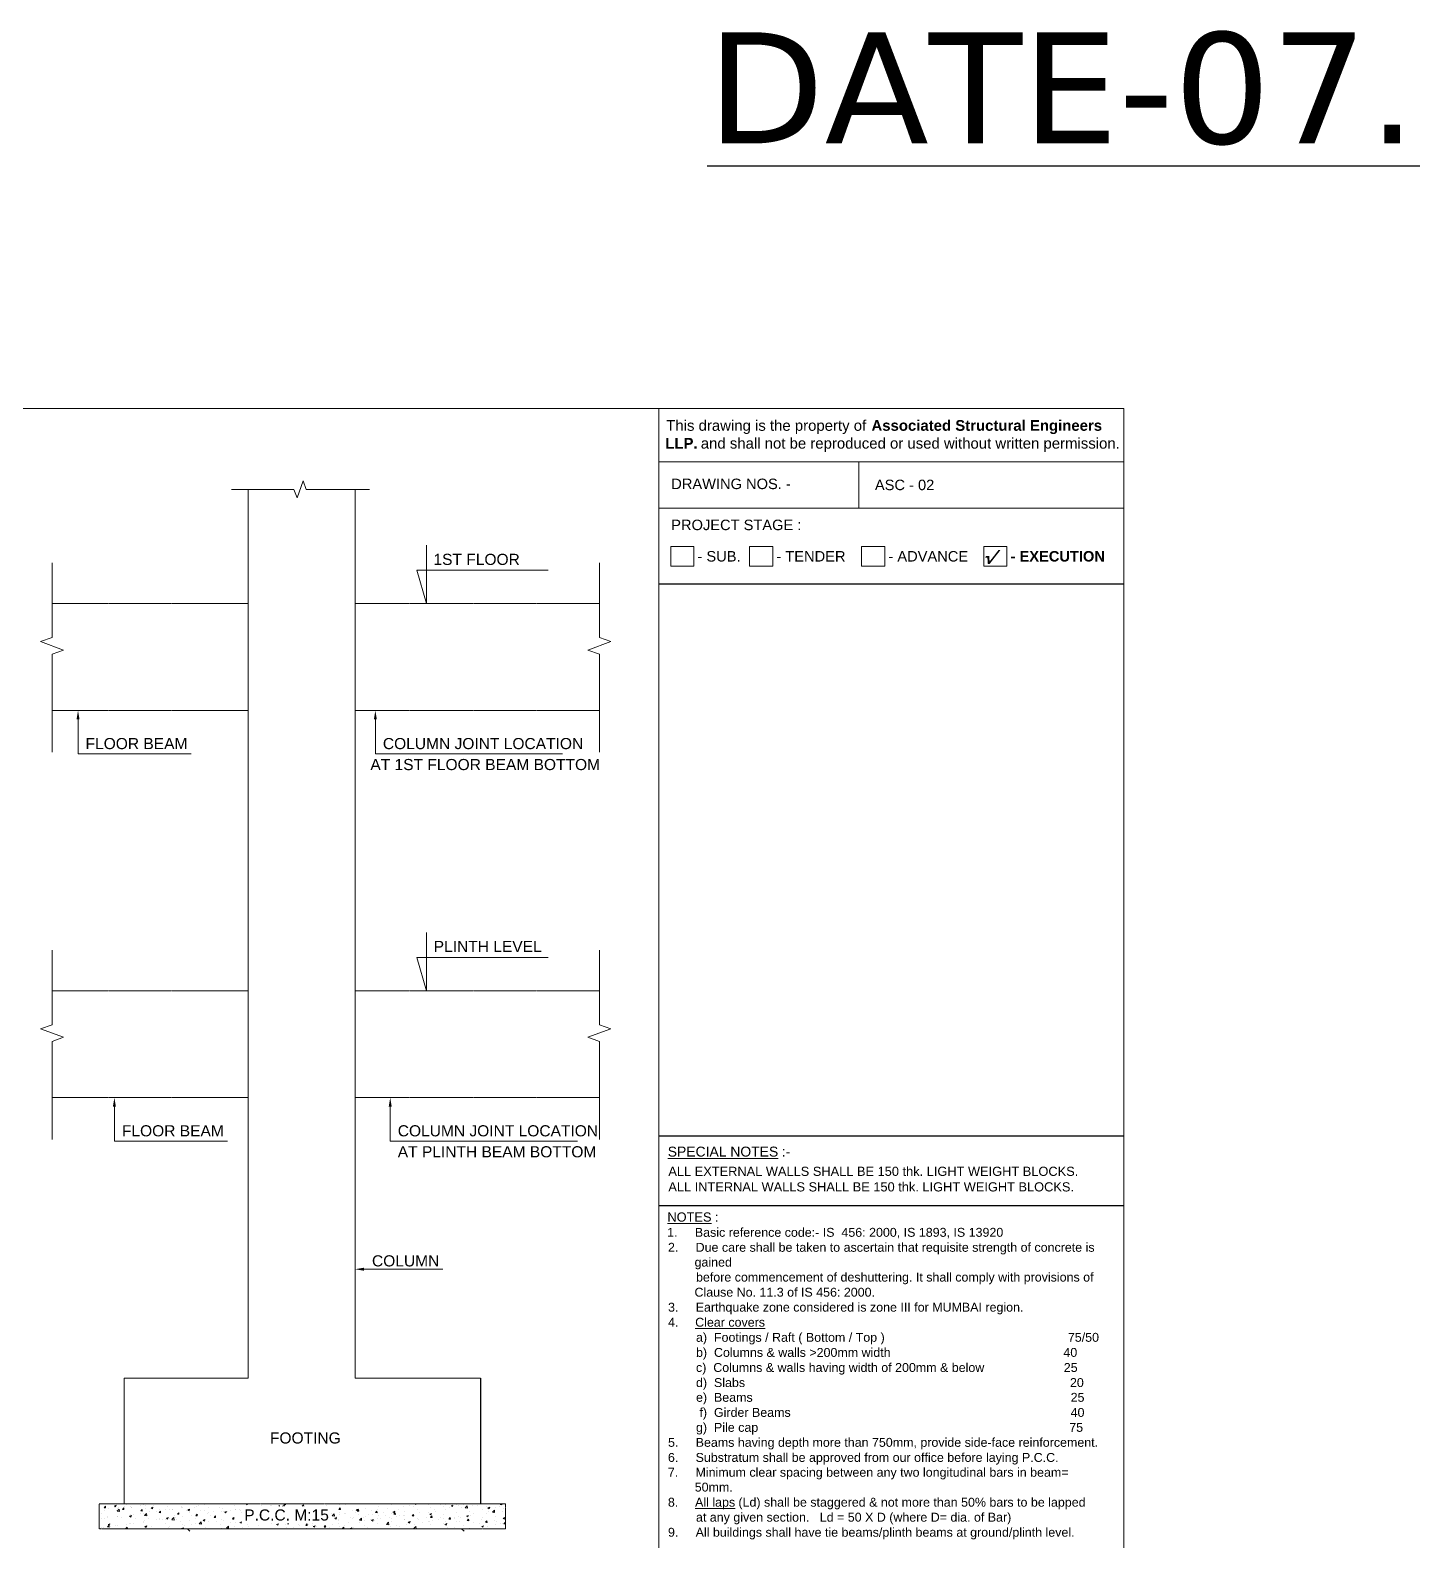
# Model space of a CAD drawing. Header units: metres. Extents: x 21100 to 202285, y -1545145 to -1477211.
# Drawn here: x 80625 to 111692, y -1511150 to -1477211 of the extents above; entities that cross this region are included whole.
import ezdxf

# ---------------------------------------------------------------- set-up
doc = ezdxf.new("R2010")
doc.units = ezdxf.units.M
doc.header["$LTSCALE"] = 15
doc.header["$MEASUREMENT"] = 0
doc.linetypes.add('HIDDEN', pattern=[0.375, 0.25, -0.125])
for name, color, linetype, lineweight in [('BEAM SECTION_ASC', 10, 'Continuous', 9), ('COLUMN SECTION_ASC', 132, 'Continuous', 9), ('FOOTING_ASC', 10, 'Continuous', 15), ('HATCH', 252, 'Continuous', 5), ('HATCH_ASC', 253, 'Continuous', 5), ('LEADER_ASC', 152, 'Continuous', 15), ('PCC_ASC', 252, 'HIDDEN', 0), ('TEXT NAMEPLATE_ASC', 7, 'Continuous', 20), ('TEXT_ASC', 7, 'Continuous', 25), ('VIEWPORT_ASC', 6, 'Continuous', 15)]:
    doc.layers.add(name, color=color, linetype=linetype, lineweight=lineweight)
doc.layers.add('BORDER_ASC', color=4, linetype='Continuous')
doc.styles.add('3 MM', font='verdana.ttf', dxfattribs={"height": 3})
doc.styles.add('BOLD ASC', font='swissb.ttf', dxfattribs={"height": 300})
doc.styles.add('MtXpl_Swis721_BT', font='swissb.ttf')
doc.styles.add('MtXpl_Symbol', font='')
doc.styles.add('STANDERD ASC', font='swiss.ttf', dxfattribs={"height": 250})
doc.styles.get('MtXpl_Symbol').set_extended_font_data('Symbol', bold=True)

msp = doc.modelspace()

# ---------------------------------------------------------------- linework, layer by layer
at = {"color": 1, "lineweight": -3}
msp.add_line((90740.8, -1507494.1, 0.2), (90740.8, -1510318, 0.3), dxfattribs=at)
at = {"layer": 'BEAM SECTION_ASC', "linetype": 'HIDDEN'}
for p, q in [((81116.9, -1490093.8, 0.2), (85524.5, -1490093.8, 0.2)), ((93415.5, -1490093.8, 0.2), (87924.5, -1490093.8, 0.2)), ((81116.9, -1492493.8, 0.2), (85524.5, -1492493.8, 0.2)), ((93415.5, -1492493.8, 0.2), (87924.5, -1492493.8, 0.2)), ((81116.9, -1498794, 0.2), (85524.5, -1498794, 0.2)), ((93415.5, -1498794, 0.2), (87924.5, -1498794, 0.2)), ((81116.9, -1501194, 0.2), (85524.5, -1501194, 0.2)), ((93415.5, -1501194, 0.2), (87924.5, -1501194, 0.2))]:
    msp.add_line(p, q, dxfattribs=at)
at = {"layer": 'BORDER_ASC', "color": 251, "lineweight": 5}
for p, q in [((105200.3, -1486909.4), (94751.6, -1486909.4)), ((99246, -1487948), (99246, -1486909.4)), ((105200.3, -1487948), (94751.6, -1487948)), ((95017.4, -1488812.5), (95535.3, -1488812.5)), ((95017.4, -1489251.8), (95017.4, -1488812.5)), ((95535.3, -1488812.5), (95535.3, -1489251.8)), ((96790.9, -1488812.5), (97308.8, -1488812.5)), ((96790.9, -1489251.8), (96790.9, -1488812.5)), ((97308.8, -1488812.5), (97308.8, -1489251.8)), ((99307.9, -1488812.5), (99825.8, -1488812.5)), ((99307.9, -1489251.8), (99307.9, -1488812.5)), ((99825.8, -1488812.5), (99825.8, -1489251.8)), ((102053.1, -1488812.5), (102571.1, -1488812.5)), ((102053.1, -1489251.8), (102053.1, -1488812.5)), ((102571.1, -1488812.5), (102571.1, -1489251.8)), ((95535.3, -1489251.8), (95017.4, -1489251.8)), ((97308.8, -1489251.8), (96790.9, -1489251.8)), ((99825.8, -1489251.8), (99307.9, -1489251.8)), ((102571.1, -1489251.8), (102053.1, -1489251.8))]:
    msp.add_line(p, q, dxfattribs=at)
at = {"layer": 'BORDER_ASC', "color": 4, "lineweight": -3}
for p, q in [((94751.6, -1489651.3), (105200.3, -1489651.3)), ((94751.6, -1502048.9), (105200.3, -1502048.9)), ((94751.6, -1503619.9), (105200.3, -1503619.9))]:
    msp.add_line(p, q, dxfattribs=at)
at = {"layer": 'COLUMN SECTION_ASC'}
for p, q in [((85524.5, -1487527.8, 0.2), (85524.5, -1507494.1, 0.2)), ((87924.5, -1487527.8, 0.2), (87924.5, -1507494.1, 0.2))]:
    msp.add_line(p, q, dxfattribs=at)
at = {"layer": 'FOOTING_ASC'}
for p, q in [((82738.7, -1510318, 0.2), (82738.7, -1507494.1, 0.2)), ((82738.7, -1507494.1, 0.2), (85524.5, -1507494.1, 0.2)), ((90740.8, -1507494.1, 0.2), (87924.5, -1507494.1, 0.2)), ((90740.8, -1510318, 0.2), (90740.8, -1507494.1, 0.2))]:
    msp.add_line(p, q, dxfattribs=at)
at = {"layer": 'HATCH', "linetype": 'Continuous', "ltscale": 750}
for p, q in [((89532.4, -1488779.8, 0.2), (89532.4, -1490093.8, 0.2)), ((89532.4, -1490093.8, 0.2), (89315.6, -1489343.8, 0.2)), ((89315.6, -1489343.8, 0.2), (92267.4, -1489343.8, 0.2)), ((89532.4, -1497480, 0.2), (89532.4, -1498794, 0.2)), ((89532.4, -1498794, 0.2), (89315.6, -1498044, 0.2)), ((89315.6, -1498044, 0.2), (92267.4, -1498044, 0.2))]:
    msp.add_line(p, q, dxfattribs=at)
at = {"layer": 'HATCH_ASC'}
for p, q in [((85145.3, -1487527.8, 0.2), (86552, -1487527.8, 0.2)), ((86552, -1487527.8, 0.2), (86620.7, -1487716.5, 0.2)), ((86620.7, -1487716.5, 0.2), (86758, -1487339.1, 0.2)), ((86758, -1487339.1, 0.2), (86826.7, -1487527.8, 0.2)), ((86826.7, -1487527.8, 0.2), (88249.4, -1487527.8, 0.2))]:
    msp.add_line(p, q, dxfattribs=at)
at = {"layer": 'HATCH_ASC', "lineweight": 0}
for p, q in [((84156.2, -1510879.3, 0.2), (84210, -1510933.1, 0.2)), ((90320.1, -1510879.3, 0.2), (90373.8, -1510933.1, 0.2))]:
    msp.add_line(p, q, dxfattribs=at)
at = {"layer": 'LEADER_ASC', "linetype": 'Continuous', "ltscale": 1000}
for p, q in [((81116.9, -1490855.2, 0.2), (81116.9, -1489181.2, 0.2)), ((93415.5, -1490855.2, 0.2), (93415.5, -1489181.2, 0.2)), ((80859.3, -1490949, 0.2), (81116.9, -1490855.2, 0.2)), ((93673.1, -1490949, 0.2), (93415.5, -1490855.2, 0.2)), ((81374.5, -1491136.5, 0.2), (80859.3, -1490949, 0.2)), ((81116.9, -1491230.2, 0.2), (81374.5, -1491136.5, 0.2)), ((81116.9, -1493430.5, 0.2), (81116.9, -1491230.2, 0.2)), ((93158, -1491136.5, 0.2), (93673.1, -1490949, 0.2)), ((93415.5, -1491230.2, 0.2), (93158, -1491136.5, 0.2)), ((93415.5, -1493430.5, 0.2), (93415.5, -1491230.2, 0.2)), ((81116.9, -1499555.4, 0.2), (81116.9, -1497881.4, 0.2)), ((93415.5, -1499555.4, 0.2), (93415.5, -1497881.4, 0.2)), ((80859.3, -1499649.1, 0.2), (81116.9, -1499555.4, 0.2)), ((81374.5, -1499836.6, 0.2), (80859.3, -1499649.1, 0.2)), ((93158, -1499836.6, 0.2), (93673.1, -1499649.1, 0.2)), ((93673.1, -1499649.1, 0.2), (93415.5, -1499555.4, 0.2)), ((81116.9, -1499930.4, 0.2), (81374.5, -1499836.6, 0.2)), ((81116.9, -1502130.7, 0.2), (81116.9, -1499930.4, 0.2)), ((93415.5, -1499930.4, 0.2), (93158, -1499836.6, 0.2)), ((93415.5, -1502130.7, 0.2), (93415.5, -1499930.4, 0.2))]:
    msp.add_line(p, q, dxfattribs=at)
at = {"layer": 'LEADER_ASC', "elevation": 0.2}
for points in [[(81699.9, -1492693.8), (81699.9, -1493468.8), (84240.9, -1493468.8)], [(88381.2, -1492693.8), (88381.2, -1493468.8), (92588.2, -1493468.8)], [(82516.9, -1501394), (82516.9, -1502169), (85057.9, -1502169)], [(88715.3, -1501394), (88715.3, -1502169), (92922.3, -1502169)], [(88124.5, -1505049.1), (89896.4, -1505049.1)]]:
    msp.add_lwpolyline(points, dxfattribs=at)
at = {"layer": 'LEADER_ASC'}
for points in [[(81666.6, -1492693.8, 0.2), (81699.9, -1492493.8, 0.2), (81733.2, -1492693.8, 0.2)], [(88347.9, -1492693.8, 0.2), (88381.2, -1492493.8, 0.2), (88414.5, -1492693.8, 0.2)], [(82483.5, -1501394, 0.2), (82516.9, -1501194, 0.2), (82550.2, -1501394, 0.2)], [(88682, -1501394, 0.2), (88715.3, -1501194, 0.2), (88748.6, -1501394, 0.2)], [(88124.5, -1505082.4, 0.2), (87924.5, -1505049.1, 0.2), (88124.5, -1505015.8, 0.2)]]:
    msp.add_solid(points, dxfattribs=at)
at = {"layer": 'PCC_ASC'}
for p, q in [((82177.4, -1510318, 0.2), (91302.1, -1510318, 0.2)), ((82177.4, -1510879.3, 0.2), (82177.4, -1510318, 0.2)), ((91302.1, -1510318, 0.2), (91302.1, -1510879.3, 0.2)), ((91302.1, -1510879.3, 0.2), (82177.4, -1510879.3, 0.2))]:
    msp.add_line(p, q, dxfattribs=at)
at = {"layer": 'PCC_ASC', "linetype": 'Continuous'}
for p, q in [((82221.4, -1510526.7, 0.3), (82221.4, -1510526.7, 0.3)), ((82285.7, -1510408.5, 0.3), (82313.4, -1510375.5, 0.3)), ((82285.7, -1510408.5, 0.3), (82320, -1510411.5, 0.3)), ((82295.1, -1510461.2, 0.3), (82295.1, -1510461.2, 0.3)), ((82297.9, -1510385.1, 0.3), (82297.9, -1510385.1, 0.3)), ((82320.4, -1510411.4, 0.3), (82313.7, -1510375.4, 0.3)), ((82369.1, -1510612.9, 0.3), (82369.1, -1510612.9, 0.3)), ((82369.7, -1510627.2, 0.3), (82369.7, -1510627.2, 0.3)), ((82377, -1510419.6, 0.3), (82377, -1510419.6, 0.3)), ((82483.4, -1510320.9, 0.3), (82483.4, -1510320.9, 0.3)), ((82516.7, -1510366.9, 0.3), (82556.9, -1510351.5, 0.3)), ((82516.7, -1510366.9, 0.3), (82545.3, -1510386.1, 0.3)), ((82520.8, -1510400.7, 0.3), (82520.8, -1510400.7, 0.3)), ((82545.3, -1510386.1, 0.3), (82557, -1510351.4, 0.3)), ((82556.3, -1510469.2, 0.3), (82556.3, -1510469.2, 0.3)), ((82581.2, -1510485.5, 0.3), (82626, -1510438.9, 0.3)), ((82581.3, -1510485.7, 0.3), (82632.4, -1510493.6, 0.3)), ((82586.4, -1510609.3, 0.3), (82586.4, -1510609.3, 0.3)), ((82587.2, -1510598.5, 0.3), (82587.2, -1510598.5, 0.3)), ((82593.4, -1510418.1, 0.3), (82593.4, -1510418.1, 0.3)), ((82604.5, -1510398.1, 0.3), (82604.5, -1510398.1, 0.3)), ((82632.4, -1510493.5, 0.3), (82626, -1510438.9, 0.3)), ((82675.7, -1510625.8, 0.3), (82675.7, -1510625.8, 0.3)), ((82697.6, -1510444.5, 0.3), (82725.3, -1510411.5, 0.3)), ((82697.6, -1510444.5, 0.3), (82731.9, -1510447.5, 0.3)), ((82732.3, -1510447.5, 0.3), (82725.7, -1510411.5, 0.3)), ((82738.3, -1510372, 0.3), (82738.3, -1510372, 0.3)), ((82789.9, -1510333.9, 0.3), (82789.9, -1510333.9, 0.3)), ((82859.5, -1510598.1, 0.3), (82899.8, -1510582.7, 0.3)), ((82859.6, -1510598.1, 0.3), (82888.1, -1510617.4, 0.3)), ((82881.3, -1510568.9, 0.3), (82881.3, -1510568.9, 0.3)), ((82888.1, -1510617.4, 0.3), (82899.8, -1510582.7, 0.3)), ((82888.3, -1510377.7, 0.3), (82888.3, -1510377.7, 0.3)), ((82891.3, -1510411.7, 0.3), (82891.3, -1510411.7, 0.3)), ((82911, -1510411, 0.3), (82911, -1510411, 0.3)), ((82949.9, -1510550.8, 0.3), (82949.9, -1510550.8, 0.3)), ((83093.7, -1510531.9, 0.3), (83093.7, -1510531.9, 0.3)), ((83096.5, -1510346.8, 0.3), (83096.5, -1510346.8, 0.3)), ((83101, -1510324.3, 0.3), (83101, -1510324.3, 0.3)), ((83109.5, -1510480.6, 0.3), (83137.2, -1510447.6, 0.3)), ((83109.5, -1510480.6, 0.3), (83143.9, -1510483.6, 0.3)), ((83144.2, -1510483.5, 0.3), (83137.6, -1510447.5, 0.3)), ((83171.4, -1510532.1, 0.3), (83171.4, -1510532.1, 0.3)), ((83178.4, -1510340.9, 0.3), (83178.4, -1510340.9, 0.3)), ((83194.2, -1510580.6, 0.3), (83238.9, -1510534, 0.3)), ((83194.2, -1510580.7, 0.3), (83245.3, -1510588.7, 0.3)), ((83217.6, -1510424, 0.3), (83217.6, -1510424, 0.3)), ((83226.2, -1510354.2, 0.3), (83226.2, -1510354.2, 0.3)), ((83245.3, -1510588.5, 0.3), (83239, -1510534, 0.3)), ((83311.2, -1510503.2, 0.3), (83311.2, -1510503.2, 0.3)), ((83342.1, -1510412.9, 0.3), (83382.3, -1510397.5, 0.3)), ((83342.1, -1510412.9, 0.3), (83370.7, -1510432.1, 0.3)), ((83370.7, -1510432.1, 0.3), (83382.3, -1510397.4, 0.3)), ((83403.1, -1510359.8, 0.3), (83403.1, -1510359.8, 0.3)), ((83469.7, -1510489.1, 0.3), (83469.7, -1510489.1, 0.3)), ((83521.5, -1510516.6, 0.3), (83549.2, -1510483.6, 0.3)), ((83521.5, -1510516.6, 0.3), (83555.8, -1510519.6, 0.3)), ((83524.2, -1510436.9, 0.3), (83524.2, -1510436.9, 0.3)), ((83556.2, -1510519.6, 0.3), (83549.5, -1510483.6, 0.3)), ((83673.9, -1510455.5, 0.3), (83673.9, -1510455.5, 0.3)), ((83684.9, -1510644.1, 0.3), (83725.1, -1510628.7, 0.3)), ((83709.7, -1510372.7, 0.3), (83709.7, -1510372.7, 0.3)), ((83713.5, -1510663.4, 0.3), (83725.2, -1510628.7, 0.3)), ((83764.6, -1510448.6, 0.3), (83764.6, -1510448.6, 0.3)), ((83807.1, -1510675.7, 0.3), (83851.8, -1510629, 0.3)), ((83817.7, -1510436.5, 0.3), (83817.7, -1510436.5, 0.3)), ((83830.8, -1510449.9, 0.3), (83830.8, -1510449.9, 0.3)), ((83858.3, -1510683.6, 0.3), (83851.9, -1510629, 0.3)), ((83872.4, -1510581.9, 0.3), (83872.4, -1510581.9, 0.3)), ((83933.4, -1510552.7, 0.3), (83961.1, -1510519.7, 0.3)), ((83933.4, -1510552.7, 0.3), (83967.8, -1510555.7, 0.3)), ((83968.1, -1510555.6, 0.3), (83961.5, -1510519.6, 0.3)), ((84016.3, -1510385.7, 0.3), (84016.3, -1510385.7, 0.3)), ((84035.2, -1510407.9, 0.3), (84035.2, -1510407.9, 0.3)), ((84047.7, -1510603, 0.3), (84047.7, -1510603, 0.3)), ((84054.7, -1510411.9, 0.3), (84054.7, -1510411.9, 0.3)), ((84137.4, -1510462.8, 0.3), (84137.4, -1510462.8, 0.3)), ((84167.5, -1510458.9, 0.3), (84207.7, -1510443.5, 0.3)), ((84167.5, -1510458.9, 0.3), (84196.1, -1510478.1, 0.3)), ((84196.1, -1510478.1, 0.3), (84207.7, -1510443.4, 0.3)), ((84207.3, -1510524.4, 0.3), (84207.3, -1510524.4, 0.3)), ((84246.8, -1510586.7, 0.3), (84246.8, -1510586.7, 0.3)), ((84322.9, -1510398.6, 0.3), (84322.9, -1510398.6, 0.3)), ((84345.4, -1510588.7, 0.3), (84373.1, -1510555.7, 0.3)), ((84345.4, -1510588.7, 0.3), (84379.7, -1510591.7, 0.3)), ((84346, -1510560, 0.3), (84346, -1510560, 0.3)), ((84353, -1510368.8, 0.3), (84353, -1510368.8, 0.3)), ((84380.1, -1510591.6, 0.3), (84373.4, -1510555.6, 0.3)), ((84390.6, -1510567.7, 0.3), (84390.6, -1510567.7, 0.3)), ((84397.9, -1510360.2, 0.3), (84397.9, -1510360.2, 0.3)), ((84444, -1510475.8, 0.3), (84444, -1510475.8, 0.3)), ((84541.7, -1510341.2, 0.3), (84541.7, -1510341.2, 0.3)), ((84542.2, -1510466.9, 0.3), (84542.2, -1510466.9, 0.3)), ((84608.1, -1510539.1, 0.3), (84608.1, -1510539.1, 0.3)), ((84629.5, -1510411.6, 0.3), (84629.5, -1510411.6, 0.3)), ((84640.9, -1510519.5, 0.3), (84640.9, -1510519.5, 0.3)), ((84647.9, -1510328.4, 0.3), (84647.9, -1510328.4, 0.3)), ((84679.9, -1510593, 0.3), (84679.9, -1510593, 0.3)), ((84750.6, -1510488.7, 0.3), (84750.6, -1510488.7, 0.3)), ((84757.3, -1510624.7, 0.3), (84785, -1510591.7, 0.3)), ((84757.3, -1510624.7, 0.3), (84791.6, -1510627.7, 0.3)), ((84792, -1510627.7, 0.3), (84785.4, -1510591.7, 0.3)), ((84877.2, -1510409.4, 0.3), (84877.2, -1510409.4, 0.3)), ((84931, -1510482.8, 0.3), (84931, -1510482.8, 0.3)), ((84936.1, -1510424.6, 0.3), (84936.1, -1510424.6, 0.3)), ((84970.9, -1510491.4, 0.3), (84970.9, -1510491.4, 0.3)), ((84992.9, -1510504.9, 0.3), (85033.1, -1510489.5, 0.3)), ((84992.9, -1510504.9, 0.3), (85021.5, -1510524.1, 0.3)), ((85014.8, -1510535.5, 0.3), (85014.8, -1510535.5, 0.3)), ((85021.5, -1510524.1, 0.3), (85033.1, -1510489.4, 0.3)), ((85057.2, -1510501.7, 0.3), (85057.2, -1510501.7, 0.3)), ((85114.6, -1510472.4, 0.3), (85114.6, -1510472.4, 0.3)), ((85169.3, -1510660.8, 0.3), (85196.9, -1510627.8, 0.3)), ((85203.9, -1510663.7, 0.3), (85197.3, -1510627.7, 0.3)), ((85212.1, -1510351.9, 0.3), (85212.1, -1510351.9, 0.3)), ((85229.3, -1510439.7, 0.3), (85229.3, -1510439.7, 0.3)), ((85242.6, -1510437.5, 0.3), (85242.6, -1510437.5, 0.3)), ((85332.1, -1510443.8, 0.3), (85332.1, -1510443.8, 0.3)), ((85349.7, -1510478.1, 0.3), (85349.7, -1510478.1, 0.3)), ((85363.7, -1510514.7, 0.3), (85363.7, -1510514.7, 0.3)), ((85475.4, -1510319.7, 0.3), (85479.7, -1510318, 0.3)), ((85475.5, -1510319.6, 0.3), (85504, -1510338.9, 0.3)), ((85504, -1510338.9, 0.3), (85511, -1510318, 0.3)), ((85814.3, -1510362.5, 0.3), (85814.3, -1510362.5, 0.3)), ((86019.6, -1510363.1, 0.3), (86019.6, -1510363.1, 0.3)), ((86056.2, -1510348.5, 0.3), (86056.2, -1510348.5, 0.3)), ((86112.6, -1510319.5, 0.3), (86112.6, -1510319.5, 0.3)), ((86209.9, -1510373, 0.3), (86227.5, -1510354.8, 0.3)), ((86229.7, -1510373, 0.3), (86227.6, -1510354.8, 0.3)), ((86300.8, -1510365.7, 0.3), (86341, -1510350.2, 0.3)), ((86300.8, -1510365.6, 0.3), (86311.8, -1510373, 0.3)), ((86325.4, -1510336.9, 0.3), (86341.3, -1510318, 0.3)), ((86325.4, -1510336.9, 0.3), (86359.7, -1510339.9, 0.3)), ((86333.4, -1510373, 0.3), (86341.1, -1510350.2, 0.3)), ((86360.1, -1510339.8, 0.3), (86356.1, -1510318, 0.3)), ((86737.3, -1510372.9, 0.3), (86765, -1510339.9, 0.3)), ((86737.3, -1510372.9, 0.3), (86738.6, -1510373, 0.3)), ((86771.5, -1510373, 0.3), (86765.4, -1510339.9, 0.3)), ((87283.7, -1510349.9, 0.3), (87283.7, -1510349.9, 0.3)), ((87388.8, -1510528.2, 0.3), (87388.8, -1510528.2, 0.3)), ((87408.6, -1510591.5, 0.3), (87453.4, -1510544.9, 0.3)), ((87408.7, -1510591.6, 0.3), (87459.8, -1510599.6, 0.3)), ((87459.8, -1510599.4, 0.3), (87453.4, -1510544.9, 0.3)), ((87469, -1510642.9, 0.3), (87509.2, -1510627.4, 0.3)), ((87497.6, -1510662.1, 0.3), (87509.3, -1510627.4, 0.3)), ((87509.9, -1510605.3, 0.3), (87509.9, -1510605.3, 0.3)), ((87561.2, -1510445, 0.3), (87588.9, -1510412, 0.3)), ((87561.2, -1510445, 0.3), (87595.6, -1510448, 0.3)), ((87564.7, -1510563.1, 0.3), (87564.7, -1510563.1, 0.3)), ((87566.8, -1510504.4, 0.3), (87566.8, -1510504.4, 0.3)), ((87578.7, -1510334.1, 0.3), (87578.7, -1510334.1, 0.3)), ((87595.9, -1510448, 0.3), (87589.3, -1510412, 0.3)), ((87695.3, -1510541.1, 0.3), (87695.3, -1510541.1, 0.3)), ((87708.5, -1510544.2, 0.3), (87708.5, -1510544.2, 0.3)), ((87715.8, -1510336.6, 0.3), (87715.8, -1510336.6, 0.3)), ((87816.4, -1510618.3, 0.3), (87816.4, -1510618.3, 0.3)), ((87865.1, -1510461.3, 0.3), (87865.1, -1510461.3, 0.3)), ((87889.9, -1510619.3, 0.3), (87889.9, -1510619.3, 0.3)), ((87926, -1510515.6, 0.3), (87926, -1510515.6, 0.3)), ((87951.6, -1510457.6, 0.3), (87991.8, -1510442.2, 0.3)), ((87951.6, -1510457.6, 0.3), (87980.2, -1510476.9, 0.3)), ((87973.2, -1510481.1, 0.3), (88000.9, -1510448.1, 0.3)), ((87973.2, -1510481.1, 0.3), (88007.5, -1510484.1, 0.3)), ((87980.2, -1510476.9, 0.3), (87991.8, -1510442.2, 0.3)), ((88007.8, -1510484, 0.3), (88001.2, -1510448, 0.3)), ((88001.9, -1510554.1, 0.3), (88001.9, -1510554.1, 0.3)), ((88153, -1510612, 0.3), (88153, -1510612, 0.3)), ((88160, -1510420.9, 0.3), (88160, -1510420.9, 0.3)), ((88224.9, -1510561.8, 0.3), (88224.9, -1510561.8, 0.3)), ((88288.7, -1510467.8, 0.3), (88288.7, -1510467.8, 0.3)), ((88308.5, -1510567, 0.3), (88308.5, -1510567, 0.3)), ((88385.1, -1510517.1, 0.3), (88412.8, -1510484.1, 0.3)), ((88385.1, -1510517.1, 0.3), (88419.4, -1510520.1, 0.3)), ((88419.8, -1510520, 0.3), (88413.1, -1510484, 0.3)), ((88432.5, -1510448.9, 0.3), (88432.5, -1510448.9, 0.3)), ((88443.1, -1510575.3, 0.3), (88443.1, -1510575.3, 0.3)), ((88450.1, -1510384.1, 0.3), (88450.1, -1510384.1, 0.3)), ((88559.8, -1510504.3, 0.3), (88559.8, -1510504.3, 0.3)), ((88615.1, -1510580, 0.3), (88615.1, -1510580, 0.3)), ((88650, -1510420.3, 0.3), (88650, -1510420.3, 0.3)), ((88697.4, -1510630.4, 0.3), (88697.4, -1510630.4, 0.3)), ((88741.4, -1510532.2, 0.3), (88741.4, -1510532.2, 0.3)), ((88748.4, -1510341, 0.3), (88748.4, -1510341, 0.3)), ((88777, -1510503.6, 0.3), (88817.2, -1510488.2, 0.3)), ((88777, -1510503.6, 0.3), (88805.5, -1510522.9, 0.3)), ((88797.1, -1510553.1, 0.3), (88824.7, -1510520.1, 0.3)), ((88797.1, -1510553.1, 0.3), (88831.4, -1510556.1, 0.3)), ((88805.5, -1510522.9, 0.3), (88817.2, -1510488.2, 0.3)), ((88831.7, -1510556.1, 0.3), (88825.1, -1510520.1, 0.3)), ((88861.6, -1510599, 0.3), (88861.6, -1510599, 0.3)), ((88894.7, -1510446.8, 0.3), (88894.7, -1510446.8, 0.3)), ((88921.7, -1510592.9, 0.3), (88921.7, -1510592.9, 0.3)), ((89005.4, -1510580.1, 0.3), (89005.4, -1510580.1, 0.3)), ((89012.7, -1510372.5, 0.3), (89012.7, -1510372.5, 0.3)), ((89032.4, -1510572.9, 0.3), (89032.4, -1510572.9, 0.3)), ((89036.3, -1510491.8, 0.3), (89036.3, -1510491.8, 0.3)), ((89156.5, -1510353.6, 0.3), (89156.5, -1510353.6, 0.3)), ((89209, -1510589.2, 0.3), (89236.7, -1510556.2, 0.3)), ((89209, -1510589.2, 0.3), (89243.3, -1510592.2, 0.3)), ((89222.9, -1510551.5, 0.3), (89222.9, -1510551.5, 0.3)), ((89228.3, -1510605.9, 0.3), (89228.3, -1510605.9, 0.3)), ((89229.7, -1510389.3, 0.3), (89229.7, -1510389.3, 0.3)), ((89243.7, -1510592.1, 0.3), (89237, -1510556.1, 0.3)), ((89259.5, -1510318.4, 0.3), (89260.6, -1510318, 0.3)), ((89259.5, -1510318.4, 0.3), (89288.1, -1510337.6, 0.3)), ((89288.1, -1510337.6, 0.3), (89294.7, -1510318, 0.3)), ((89326.4, -1510455, 0.3), (89326.4, -1510455, 0.3)), ((89367.3, -1510515.4, 0.3), (89367.3, -1510515.4, 0.3)), ((89374, -1510324.9, 0.3), (89374, -1510324.9, 0.3)), ((89534.9, -1510618.9, 0.3), (89534.9, -1510618.9, 0.3)), ((89564.6, -1510331.8, 0.3), (89564.6, -1510331.8, 0.3)), ((89585.6, -1510503.7, 0.3), (89585.6, -1510503.7, 0.3)), ((89602.3, -1510549.6, 0.3), (89642.6, -1510534.2, 0.3)), ((89602.4, -1510549.6, 0.3), (89630.9, -1510568.9, 0.3)), ((89617.7, -1510603.1, 0.3), (89617.7, -1510603.1, 0.3)), ((89620.9, -1510625.2, 0.3), (89648.6, -1510592.2, 0.3)), ((89620.9, -1510625.2, 0.3), (89655.3, -1510628.2, 0.3)), ((89624.7, -1510412, 0.3), (89624.7, -1510412, 0.3)), ((89630.9, -1510568.9, 0.3), (89642.6, -1510534.2, 0.3)), ((89646.7, -1510325.4, 0.3), (89646.7, -1510325.4, 0.3)), ((89655.6, -1510628.2, 0.3), (89649, -1510592.2, 0.3)), ((89702.2, -1510457.9, 0.3), (89702.2, -1510457.9, 0.3)), ((89729.4, -1510484.8, 0.3), (89729.4, -1510484.8, 0.3)), ((89788.4, -1510318, 0.3), (89835.4, -1510325.3, 0.3)), ((89835.4, -1510325.2, 0.3), (89834.6, -1510318, 0.3)), ((89912.6, -1510562.7, 0.3), (89912.6, -1510562.7, 0.3)), ((89919.6, -1510371.5, 0.3), (89919.6, -1510371.5, 0.3)), ((89946.9, -1510456.1, 0.3), (89946.9, -1510456.1, 0.3)), ((89953.3, -1510338.3, 0.3), (89953.3, -1510338.3, 0.3)), ((90032.9, -1510661.3, 0.3), (90060.6, -1510628.3, 0.3)), ((90037.2, -1510400.4, 0.3), (90037.2, -1510400.4, 0.3)), ((90067.6, -1510664.2, 0.3), (90060.9, -1510628.2, 0.3)), ((90084.9, -1510364.4, 0.3), (90125.1, -1510349, 0.3)), ((90084.9, -1510364.4, 0.3), (90113.5, -1510383.6, 0.3)), ((90113.5, -1510383.6, 0.3), (90125.1, -1510348.9, 0.3)), ((90202.7, -1510525.9, 0.3), (90202.7, -1510525.9, 0.3)), ((90209.7, -1510334.7, 0.3), (90209.7, -1510334.7, 0.3)), ((90256.5, -1510601.4, 0.3), (90256.5, -1510601.4, 0.3)), ((90259.9, -1510351.3, 0.3), (90259.9, -1510351.3, 0.3)), ((90302.3, -1510616, 0.3), (90302.3, -1510616, 0.3)), ((90309.7, -1510408.4, 0.3), (90309.7, -1510408.4, 0.3)), ((90372.1, -1510342.9, 0.3), (90372.1, -1510342.9, 0.3)), ((90397.2, -1510412.3, 0.3), (90441.9, -1510365.7, 0.3)), ((90397.3, -1510412.4, 0.3), (90448.3, -1510420.4, 0.3)), ((90427.7, -1510595.6, 0.3), (90467.9, -1510580.2, 0.3)), ((90427.7, -1510595.6, 0.3), (90456.3, -1510614.9, 0.3)), ((90448.4, -1510420.2, 0.3), (90442, -1510365.7, 0.3)), ((90453.4, -1510389.5, 0.3), (90453.4, -1510389.5, 0.3)), ((90456.3, -1510614.9, 0.3), (90468, -1510580.2, 0.3)), ((90501, -1510482.9, 0.3), (90501, -1510482.9, 0.3)), ((90519.9, -1510587.3, 0.3), (90519.9, -1510587.3, 0.3)), ((90566.5, -1510364.2, 0.3), (90566.5, -1510364.2, 0.3)), ((90591.5, -1510543.9, 0.3), (90591.5, -1510543.9, 0.3)), ((90670.9, -1510360.8, 0.3), (90670.9, -1510360.8, 0.3)), ((90795.9, -1510442.4, 0.3), (90795.9, -1510442.4, 0.3)), ((90873.1, -1510377.2, 0.3), (90873.1, -1510377.2, 0.3)), ((90882.6, -1510539.6, 0.3), (90882.6, -1510539.6, 0.3)), ((90910.3, -1510410.4, 0.3), (90950.5, -1510395, 0.3)), ((90910.3, -1510410.4, 0.3), (90938.9, -1510429.6, 0.3)), ((90926.4, -1510486.4, 0.3), (90926.4, -1510486.4, 0.3)), ((90938.9, -1510429.6, 0.3), (90950.5, -1510394.9, 0.3)), ((91010.1, -1510507.4, 0.3), (91054.9, -1510460.8, 0.3)), ((91010.2, -1510507.5, 0.3), (91061.3, -1510515.4, 0.3)), ((91026.4, -1510520.7, 0.3), (91026.4, -1510520.7, 0.3)), ((91061.3, -1510515.3, 0.3), (91055, -1510460.7, 0.3)), ((91079, -1510596.9, 0.3), (91079, -1510596.9, 0.3)), ((91086, -1510405.7, 0.3), (91086, -1510405.7, 0.3)), ((91179.6, -1510390.1, 0.3), (91179.6, -1510390.1, 0.3)), ((91189, -1510337.4, 0.3), (91205.3, -1510318, 0.3)), ((91189, -1510337.4, 0.3), (91223.3, -1510340.4, 0.3)), ((91223.7, -1510340.3, 0.3), (91219.6, -1510318, 0.3)), ((91243.9, -1510492, 0.3), (91243.9, -1510492, 0.3)), ((91253.1, -1510641.6, 0.3), (91293.3, -1510626.2, 0.3)), ((91261.3, -1510428.9, 0.3), (91261.3, -1510428.9, 0.3)), ((91281.7, -1510660.9, 0.3), (91293.3, -1510626.2, 0.3)), ((82197.7, -1510869.4, 0.3), (82197.7, -1510869.4, 0.3)), ((82218.6, -1510853.7, 0.3), (82218.6, -1510853.7, 0.3)), ((82225.9, -1510646.1, 0.3), (82225.9, -1510646.1, 0.3)), ((82281.2, -1510843.6, 0.3), (82281.2, -1510843.6, 0.3)), ((82288.1, -1510652.4, 0.3), (82288.1, -1510652.4, 0.3)), ((82365.4, -1510840.5, 0.3), (82393, -1510807.5, 0.3)), ((82365.4, -1510840.5, 0.3), (82399.7, -1510843.5, 0.3)), ((82377, -1510783.4, 0.3), (82417.2, -1510767.9, 0.3)), ((82377, -1510783.3, 0.3), (82405.6, -1510802.6, 0.3)), ((82400, -1510843.4, 0.3), (82393.4, -1510807.4, 0.3)), ((82405.6, -1510802.6, 0.3), (82417.2, -1510767.9, 0.3)), ((82436.1, -1510825.1, 0.3), (82436.1, -1510825.1, 0.3)), ((82532.6, -1510811.9, 0.3), (82532.6, -1510811.9, 0.3)), ((82579.5, -1510800.5, 0.3), (82579.5, -1510800.5, 0.3)), ((82777.3, -1510876.5, 0.3), (82805, -1510843.6, 0.3)), ((82777.3, -1510876.5, 0.3), (82808.9, -1510879.3, 0.3)), ((82798.8, -1510777.3, 0.3), (82798.8, -1510777.3, 0.3)), ((82812, -1510879.3, 0.3), (82805.3, -1510843.5, 0.3)), ((82867.5, -1510754.4, 0.3), (82867.5, -1510754.4, 0.3)), ((82874.3, -1510760.1, 0.3), (82874.3, -1510760.1, 0.3)), ((82942.6, -1510758.4, 0.3), (82942.6, -1510758.4, 0.3)), ((82982.3, -1510638.8, 0.3), (82982.3, -1510638.8, 0.3)), ((83160.1, -1510729.7, 0.3), (83160.1, -1510729.7, 0.3)), ((83164.4, -1510723.3, 0.3), (83164.4, -1510723.3, 0.3)), ((83202.4, -1510829.4, 0.3), (83242.6, -1510813.9, 0.3)), ((83202.4, -1510829.3, 0.3), (83231, -1510848.6, 0.3)), ((83202.5, -1510696.9, 0.3), (83202.5, -1510696.9, 0.3)), ((83231, -1510848.6, 0.3), (83242.6, -1510813.9, 0.3)), ((83288.9, -1510651.7, 0.3), (83288.9, -1510651.7, 0.3)), ((83340.1, -1510823, 0.3), (83340.1, -1510823, 0.3)), ((83455.8, -1510871.4, 0.3), (83455.8, -1510871.4, 0.3)), ((83462.7, -1510680.3, 0.3), (83462.7, -1510680.3, 0.3)), ((83522.8, -1510682, 0.3), (83522.8, -1510682, 0.3)), ((83537.4, -1510639.4, 0.3), (83537.4, -1510639.4, 0.3)), ((83595.4, -1510664.7, 0.3), (83595.4, -1510664.7, 0.3)), ((83666.6, -1510663.1, 0.3), (83666.6, -1510663.1, 0.3)), ((83675, -1510765.5, 0.3), (83675, -1510765.5, 0.3)), ((83684.9, -1510644.1, 0.3), (83713.5, -1510663.4, 0.3)), ((83733, -1510861, 0.3), (83733, -1510861, 0.3)), ((83750.6, -1510831, 0.3), (83750.6, -1510831, 0.3)), ((83757.6, -1510639.8, 0.3), (83757.6, -1510639.8, 0.3)), ((83807.2, -1510675.8, 0.3), (83858.2, -1510683.7, 0.3)), ((83884.1, -1510634.4, 0.3), (83884.1, -1510634.4, 0.3)), ((83902, -1510677.6, 0.3), (83902, -1510677.6, 0.3)), ((84010, -1510708, 0.3), (84010, -1510708, 0.3)), ((84027.7, -1510875.4, 0.3), (84068, -1510859.9, 0.3)), ((84027.8, -1510875.3, 0.3), (84033.7, -1510879.3, 0.3)), ((84040.7, -1510794.2, 0.3), (84040.7, -1510794.2, 0.3)), ((84061.5, -1510879.3, 0.3), (84068, -1510859.9, 0.3)), ((84095.8, -1510813.2, 0.3), (84095.8, -1510813.2, 0.3)), ((84208.6, -1510690.6, 0.3), (84208.6, -1510690.6, 0.3)), ((84239.5, -1510794.3, 0.3), (84239.5, -1510794.3, 0.3)), ((84339, -1510751.2, 0.3), (84339, -1510751.2, 0.3)), ((84344.9, -1510650.5, 0.3), (84344.9, -1510650.5, 0.3)), ((84420, -1510770.7, 0.3), (84464.8, -1510724.1, 0.3)), ((84420.1, -1510770.9, 0.3), (84471.2, -1510778.8, 0.3)), ((84457.1, -1510765.6, 0.3), (84457.1, -1510765.6, 0.3)), ((84471.2, -1510778.6, 0.3), (84464.9, -1510724.1, 0.3)), ((84510.3, -1510690.1, 0.3), (84550.5, -1510674.7, 0.3)), ((84510.3, -1510690.1, 0.3), (84538.9, -1510709.4, 0.3)), ((84515.2, -1510703.5, 0.3), (84515.2, -1510703.5, 0.3)), ((84538.9, -1510709.4, 0.3), (84550.5, -1510674.7, 0.3)), ((84564.3, -1510851.5, 0.3), (84564.3, -1510851.5, 0.3)), ((84633.9, -1510710.7, 0.3), (84633.9, -1510710.7, 0.3)), ((84819.8, -1510717.9, 0.3), (84819.8, -1510717.9, 0.3)), ((84821.8, -1510716.5, 0.3), (84821.8, -1510716.5, 0.3)), ((84899.2, -1510794, 0.3), (84899.2, -1510794, 0.3)), ((84917, -1510865.2, 0.3), (84917, -1510865.2, 0.3)), ((84924, -1510674, 0.3), (84924, -1510674, 0.3)), ((84963.5, -1510699, 0.3), (84963.5, -1510699, 0.3)), ((85033, -1510865.8, 0.3), (85077.7, -1510819.2, 0.3)), ((85033.1, -1510865.9, 0.3), (85084.1, -1510873.8, 0.3)), ((85084.2, -1510873.7, 0.3), (85077.8, -1510819.2, 0.3)), ((85128.4, -1510729.4, 0.3), (85128.4, -1510729.4, 0.3)), ((85169.3, -1510660.8, 0.3), (85203.6, -1510663.8, 0.3)), ((85181.1, -1510670.3, 0.3), (85181.1, -1510670.3, 0.3)), ((85215.3, -1510822.1, 0.3), (85215.3, -1510822.1, 0.3)), ((85222.3, -1510630.9, 0.3), (85222.3, -1510630.9, 0.3)), ((85234.1, -1510736.5, 0.3), (85234.1, -1510736.5, 0.3)), ((85335.7, -1510736.1, 0.3), (85375.9, -1510720.7, 0.3)), ((85335.7, -1510736.1, 0.3), (85364.3, -1510755.4, 0.3)), ((85364.3, -1510755.4, 0.3), (85375.9, -1510720.7, 0.3)), ((85392.7, -1510849.1, 0.3), (85392.7, -1510849.1, 0.3)), ((85510.2, -1510781.7, 0.3), (85510.2, -1510781.7, 0.3)), ((85536.5, -1510830.2, 0.3), (85536.5, -1510830.2, 0.3)), ((85754, -1510801.5, 0.3), (85754, -1510801.5, 0.3)), ((86048.1, -1510768.3, 0.3), (86048.1, -1510768.3, 0.3)), ((86161.1, -1510782.1, 0.3), (86197.5, -1510768.2, 0.3)), ((86161.1, -1510782.1, 0.3), (86189.7, -1510801.4, 0.3)), ((86189.7, -1510801.4, 0.3), (86200.8, -1510768.2, 0.3)), ((86354.7, -1510781.3, 0.3), (86354.7, -1510781.3, 0.3)), ((86386.5, -1510852.6, 0.3), (86386.5, -1510852.6, 0.3)), ((86405.1, -1510768.9, 0.3), (86405.7, -1510768.2, 0.3)), ((86405.1, -1510768.9, 0.3), (86439.4, -1510771.9, 0.3)), ((86439.8, -1510771.8, 0.3), (86439.1, -1510768.2, 0.3)), ((86550.2, -1510849.2, 0.3), (86550.2, -1510849.2, 0.3)), ((86661.3, -1510794.2, 0.3), (86661.3, -1510794.2, 0.3)), ((86676.6, -1510815.8, 0.3), (86676.6, -1510815.8, 0.3)), ((86817, -1510804.9, 0.3), (86844.7, -1510771.9, 0.3)), ((86817, -1510804.9, 0.3), (86851.4, -1510807.9, 0.3)), ((86833.4, -1510866, 0.3), (86833.4, -1510866, 0.3)), ((86851.7, -1510807.9, 0.3), (86845.1, -1510771.9, 0.3)), ((86885.1, -1510791.8, 0.3), (86885.1, -1510791.8, 0.3)), ((86967.9, -1510807.2, 0.3), (86967.9, -1510807.2, 0.3)), ((86974.9, -1510772.8, 0.3), (86974.9, -1510772.8, 0.3)), ((86986.5, -1510828.1, 0.3), (87026.7, -1510812.7, 0.3)), ((86986.5, -1510828.1, 0.3), (87015, -1510847.4, 0.3)), ((87015, -1510847.4, 0.3), (87026.7, -1510812.7, 0.3)), ((87050.9, -1510837.4, 0.3), (87050.9, -1510837.4, 0.3)), ((87229, -1510841, 0.3), (87256.7, -1510808, 0.3)), ((87229, -1510841, 0.3), (87263.3, -1510844, 0.3)), ((87263.7, -1510843.9, 0.3), (87257, -1510807.9, 0.3)), ((87274.5, -1510820.1, 0.3), (87274.5, -1510820.1, 0.3)), ((87357.7, -1510860.4, 0.3), (87357.7, -1510860.4, 0.3)), ((87413.6, -1510789.7, 0.3), (87413.6, -1510789.7, 0.3)), ((87469, -1510642.8, 0.3), (87497.6, -1510662.1, 0.3)), ((87555, -1510676.8, 0.3), (87555, -1510676.8, 0.3)), ((87557.4, -1510770.7, 0.3), (87557.4, -1510770.7, 0.3)), ((87559.9, -1510695.5, 0.3), (87559.9, -1510695.5, 0.3)), ((87581.1, -1510833.1, 0.3), (87581.1, -1510833.1, 0.3)), ((87640.9, -1510877, 0.3), (87668.6, -1510844, 0.3)), ((87640.9, -1510877, 0.3), (87667, -1510879.3, 0.3)), ((87675.5, -1510879.3, 0.3), (87669, -1510844, 0.3)), ((87692.6, -1510802.9, 0.3), (87692.6, -1510802.9, 0.3)), ((87774.9, -1510742.1, 0.3), (87774.9, -1510742.1, 0.3)), ((87811.8, -1510874.1, 0.3), (87852, -1510858.7, 0.3)), ((87811.9, -1510874.1, 0.3), (87819.6, -1510879.3, 0.3)), ((87845.1, -1510879.3, 0.3), (87852.1, -1510858.6, 0.3)), ((87851.2, -1510843.7, 0.3), (87851.2, -1510843.7, 0.3)), ((87858.1, -1510652.5, 0.3), (87858.1, -1510652.5, 0.3)), ((87887.7, -1510846, 0.3), (87887.7, -1510846, 0.3)), ((88021.6, -1510686.6, 0.3), (88066.3, -1510640, 0.3)), ((88021.6, -1510686.7, 0.3), (88072.7, -1510694.6, 0.3)), ((88027.5, -1510745.4, 0.3), (88027.5, -1510745.4, 0.3)), ((88072.7, -1510694.5, 0.3), (88066.4, -1510640, 0.3)), ((88123, -1510631.2, 0.3), (88123, -1510631.2, 0.3)), ((88137.6, -1510694.3, 0.3), (88137.6, -1510694.3, 0.3)), ((88146, -1510803.2, 0.3), (88146, -1510803.2, 0.3)), ((88194.3, -1510859, 0.3), (88194.3, -1510859, 0.3)), ((88281.4, -1510675.4, 0.3), (88281.4, -1510675.4, 0.3)), ((88294.4, -1510688.9, 0.3), (88334.6, -1510673.4, 0.3)), ((88294.4, -1510688.8, 0.3), (88323, -1510708.1, 0.3)), ((88323, -1510708.1, 0.3), (88334.6, -1510673.4, 0.3)), ((88347.8, -1510873.3, 0.3), (88347.8, -1510873.3, 0.3)), ((88362.5, -1510687.9, 0.3), (88362.5, -1510687.9, 0.3)), ((88429.6, -1510644.2, 0.3), (88429.6, -1510644.2, 0.3)), ((88436.1, -1510766.5, 0.3), (88436.1, -1510766.5, 0.3)), ((88498.9, -1510646.8, 0.3), (88498.9, -1510646.8, 0.3)), ((88500.8, -1510871.9, 0.3), (88500.8, -1510871.9, 0.3)), ((88634.5, -1510781.6, 0.3), (88679.2, -1510735, 0.3)), ((88634.6, -1510781.8, 0.3), (88685.6, -1510789.7, 0.3)), ((88685.7, -1510789.6, 0.3), (88679.3, -1510735, 0.3)), ((88710.6, -1510825.5, 0.3), (88710.6, -1510825.5, 0.3)), ((88734.4, -1510723.4, 0.3), (88734.4, -1510723.4, 0.3)), ((88736.2, -1510657.1, 0.3), (88736.2, -1510657.1, 0.3)), ((88854.3, -1510806.6, 0.3), (88854.3, -1510806.6, 0.3)), ((88916.8, -1510831.4, 0.3), (88916.8, -1510831.4, 0.3)), ((89022.3, -1510874.2, 0.3), (89022.3, -1510874.2, 0.3)), ((89029.3, -1510683, 0.3), (89029.3, -1510683, 0.3)), ((89042.8, -1510670.1, 0.3), (89042.8, -1510670.1, 0.3)), ((89071.8, -1510778, 0.3), (89071.8, -1510778, 0.3)), ((89119.8, -1510734.9, 0.3), (89160, -1510719.4, 0.3)), ((89119.8, -1510734.8, 0.3), (89148.4, -1510754.1, 0.3)), ((89148.4, -1510754.1, 0.3), (89160, -1510719.4, 0.3)), ((89247.5, -1510876.7, 0.3), (89292.2, -1510830.1, 0.3)), ((89247.5, -1510876.8, 0.3), (89263.4, -1510879.3, 0.3)), ((89251.7, -1510773.9, 0.3), (89251.7, -1510773.9, 0.3)), ((89298, -1510879.3, 0.3), (89292.3, -1510830.1, 0.3)), ((89312.4, -1510837.4, 0.3), (89312.4, -1510837.4, 0.3)), ((89319.4, -1510646.2, 0.3), (89319.4, -1510646.2, 0.3)), ((89349.4, -1510683, 0.3), (89349.4, -1510683, 0.3)), ((89434.6, -1510730.2, 0.3), (89434.6, -1510730.2, 0.3)), ((89578.3, -1510711.3, 0.3), (89578.3, -1510711.3, 0.3)), ((89586.6, -1510716.4, 0.3), (89586.6, -1510716.4, 0.3)), ((89610.7, -1510794.3, 0.3), (89610.7, -1510794.3, 0.3)), ((89656, -1510696, 0.3), (89656, -1510696, 0.3)), ((89795.9, -1510682.7, 0.3), (89795.9, -1510682.7, 0.3)), ((89841.5, -1510631.8, 0.3), (89841.5, -1510631.8, 0.3)), ((89905.6, -1510753.9, 0.3), (89905.6, -1510753.9, 0.3)), ((89921.6, -1510658.9, 0.3), (89921.6, -1510658.9, 0.3)), ((89945.2, -1510780.9, 0.3), (89985.4, -1510765.4, 0.3)), ((89945.2, -1510780.8, 0.3), (89973.7, -1510800.1, 0.3)), ((89962.6, -1510709, 0.3), (89962.6, -1510709, 0.3)), ((89973.7, -1510800.1, 0.3), (89985.4, -1510765.4, 0.3)), ((90007.5, -1510861.4, 0.3), (90007.5, -1510861.4, 0.3)), ((90032.9, -1510661.3, 0.3), (90067.2, -1510664.3, 0.3)), ((90148, -1510644.8, 0.3), (90148, -1510644.8, 0.3)), ((90151.3, -1510842.5, 0.3), (90151.3, -1510842.5, 0.3)), ((90158.6, -1510634.9, 0.3), (90158.6, -1510634.9, 0.3)), ((90195.7, -1510717.1, 0.3), (90195.7, -1510717.1, 0.3)), ((90269.1, -1510721.9, 0.3), (90269.1, -1510721.9, 0.3)), ((90368.8, -1510813.9, 0.3), (90368.8, -1510813.9, 0.3)), ((90444.8, -1510697.3, 0.3), (90472.5, -1510664.3, 0.3)), ((90444.8, -1510697.3, 0.3), (90479.2, -1510700.3, 0.3)), ((90454.6, -1510657.7, 0.3), (90454.6, -1510657.7, 0.3)), ((90479.5, -1510700.2, 0.3), (90472.9, -1510664.2, 0.3)), ((90487, -1510865.3, 0.3), (90487, -1510865.3, 0.3)), ((90494, -1510674.1, 0.3), (90494, -1510674.1, 0.3)), ((90575.7, -1510734.9, 0.3), (90575.7, -1510734.9, 0.3)), ((90731.5, -1510766.1, 0.3), (90731.5, -1510766.1, 0.3)), ((90761.2, -1510670.7, 0.3), (90761.2, -1510670.7, 0.3)), ((90770.5, -1510826.9, 0.3), (90810.8, -1510811.4, 0.3)), ((90770.6, -1510826.8, 0.3), (90799.1, -1510846.1, 0.3)), ((90781.9, -1510824.8, 0.3), (90781.9, -1510824.8, 0.3)), ((90788.9, -1510633.6, 0.3), (90788.9, -1510633.6, 0.3)), ((90799.1, -1510846.1, 0.3), (90810.8, -1510811.4, 0.3)), ((90856.8, -1510733.3, 0.3), (90884.5, -1510700.3, 0.3)), ((90856.8, -1510733.3, 0.3), (90891.1, -1510736.3, 0.3)), ((90875.3, -1510747.2, 0.3), (90875.3, -1510747.2, 0.3)), ((90882.3, -1510747.8, 0.3), (90882.3, -1510747.8, 0.3)), ((90891.4, -1510736.3, 0.3), (90884.8, -1510700.3, 0.3)), ((90902.7, -1510829.1, 0.3), (90902.7, -1510829.1, 0.3)), ((91067.8, -1510683.6, 0.3), (91067.8, -1510683.6, 0.3)), ((91072, -1510788, 0.3), (91072, -1510788, 0.3)), ((91092.8, -1510718.5, 0.3), (91092.8, -1510718.5, 0.3)), ((91188.9, -1510760.8, 0.3), (91188.9, -1510760.8, 0.3)), ((91237.6, -1510771.6, 0.3), (91237.6, -1510771.6, 0.3)), ((91253.1, -1510641.6, 0.3), (91281.7, -1510660.9, 0.3)), ((91268.7, -1510769.4, 0.3), (91296.4, -1510736.4, 0.3)), ((91268.7, -1510769.4, 0.3), (91302.1, -1510772.3, 0.3)), ((91302.1, -1510765.2, 0.3), (91296.7, -1510736.3, 0.3))]:
    msp.add_line(p, q, dxfattribs=at)
at = {"layer": 'VIEWPORT_ASC'}
for p, q in [((105200.3, -1485708.3), (21100.3, -1485708.3)), ((94751.6, -1485708.3), (105200.3, -1485708.3)), ((94751.6, -1545108.3), (94751.6, -1485708.3)), ((105200.3, -1485708.3), (105200.3, -1545108.3)), ((105200.3, -1545108.3), (105200.3, -1485708.3))]:
    msp.add_line(p, q, dxfattribs=at)

# ---------------------------------------------------------------- texts
at = {"color": 4, "style": '3 MM'}
msp.add_text('%%UDATE-07.03.2024', height=2500, dxfattribs=at).set_placement((95833.4, -1479756.4))
at = {"layer": 'TEXT NAMEPLATE_ASC'}
for s, height, style, p in [('This drawing is the property of ', 240.129, 'STANDERD ASC', (94917.1, -1486211.4)), ('Associated Structural Engineers', 240.129, 'MtXpl_Swis721_BT', (99528.7, -1486211.4)), ('LLP.', 240.13, 'MtXpl_Swis721_BT', (94895.2, -1486611.6)), (' and shall not be reproduced or used without written permission.', 240.129, 'STANDERD ASC', (95600.1, -1486611.6)), ('DRAWING NOS. -', 235.421, 'STANDERD ASC', (95029.8, -1487521.6)), ('ASC - 02', 235.42, 'STANDERD ASC', (99605.8, -1487545.1)), ('PROJECT STAGE :', 235.421, 'STANDERD ASC', (95029.8, -1488443.4)), ('- SUB.', 235.42, 'STANDERD ASC', (95619.1, -1489148.7)), ('- TENDER', 235.42, 'STANDERD ASC', (97392.6, -1489148.7)), ('- ADVANCE', 235.42, 'STANDERD ASC', (99909.6, -1489148.7)), ('%%USPECIAL NOTES', 223.659, 'STANDERD ASC', (94950.9, -1502518.1)), ('  :-', 223.66, 'STANDERD ASC', (97339.5, -1502518.1)), ('ALL EXTERNAL WALLS SHALL BE 150 thk. LIGHT WEIGHT BLOCKS.', 206.002, 'STANDERD ASC', (94964.6, -1502952)), ('ALL INTERNAL WALLS SHALL BE 150 thk. LIGHT WEIGHT BLOCKS.', 206.002, 'STANDERD ASC', (94964.6, -1503301.3))]:
    msp.add_text(s, height=height, dxfattribs=dict(at, style=style)).set_placement(p)
at = {"layer": 'TEXT NAMEPLATE_ASC', "color": 1, "style": 'MtXpl_Symbol', "oblique": 21, "width": 1.4}
msp.add_text('Ö', height=267.3, dxfattribs=at).set_placement((102034.1, -1489197.5))
at = {"layer": 'TEXT NAMEPLATE_ASC', "color": 1, "style": 'BOLD ASC'}
msp.add_text('- EXECUTION', height=235.421, dxfattribs=at).set_placement((102654.8, -1489148.7))
at = {"layer": 'TEXT NAMEPLATE_ASC', "linetype": 'Continuous', "style": 'STANDERD ASC'}
for s, height, p in [('%%UNOTES', 205.99, (94943.4, -1503979.4)), (' :', 205.99, (95929.8, -1503979.4)), ('1.     Basic reference code:- IS  456: 2000, IS 1893, IS 13920', 200.106, (94938.4, -1504320.1)), ('2.     Due care shall be taken to ascertain that requisite strength of concrete is', 200.106, (94956, -1504656.6)), ('gained', 200.11, (95553.2, -1504990.1)), ('        before commencement of deshuttering. It shall comply with provisions of', 200.106, (94964.6, -1505326.6)), ('Clause No. 11.3 of IS 456: 2000.', 200.106, (95552.2, -1505665.3)), ('3.     Earthquake zone considered is zone III for MUMBAI region.', 200.106, (94958.2, -1506001.8)), ('4.     ', 200.11, (94957.7, -1506340.4)), ('%%UClear covers', 200.106, (95567.6, -1506340.4)), ('        a)  Footings / Raft ( Bottom / Top )                                                     75/50', 200.1057, (94964.6, -1506679.1)), ('        b)  Columns & walls >200mm width                                                  40', 200.106, (94964.6, -1507018)), ('        c)  Columns & walls having width of 200mm & below                       25', 200.106, (94964.6, -1507357)), ('        d)  Slabs                                                                                              20', 200.1057, (94964.6, -1507695.7)), ('        e)  Beams                                                                                            25', 200.1057, (94964.6, -1508027.3)), ('         f)  Girder Beams                                                                                 40', 200.1057, (94964.6, -1508365.9)), ('        g)  Pile cap                                                                                          75', 200.1057, (94964.6, -1508702.4)), ('5.     Beams having depth more than 750mm, provide side-face reinforcement.', 200.106, (94957.1, -1509038.9)), ('6.     Substratum shall be approved from our office before laying P.C.C.', 200.106, (94955.4, -1509377.6)), ('7.     Minimum clear spacing between any two longitudinal bars in beam=', 200.106, (94953.5, -1509711.1)), ('50mm.', 200.11, (95557.5, -1510044.6)), ('8.     ', 200.11, (94954.8, -1510383.6)), ('%%UAll laps', 200.106, (95564.8, -1510383.6)), (' (Ld) shall be staggered & not more than 50%%% bars to be lapped', 200.106, (96461.4, -1510383.6)), ('        at any given section.   Ld = 50 X D (where D= dia. of Bar)', 200.106, (94964.6, -1510720.1)), ('9.     All buildings shall have tie beams/plinth beams at ground/plinth level.', 200.106, (94956.6, -1511058.7))]:
    msp.add_text(s, height=height, dxfattribs=at).set_placement(p)
at = {"layer": 'TEXT_ASC', "style": 'STANDERD ASC'}
msp.add_text('1ST FLOOR', height=250, rotation=360, dxfattribs=at).set_placement((89686.6, -1489225.1, -1199.8))
for s, p in [('FLOOR BEAM', (81868.7, -1493363.7, 2399.9)), ('COLUMN JOINT LOCATION', (88550, -1493363.7, 2399.9)), ('AT 1ST FLOOR BEAM BOTTOM', (88268.9, -1493834.8, 2399.9)), ('PLINTH LEVEL', (89692.5, -1497922, -1199.8)), ('FLOOR BEAM', (82685.7, -1502063.9, 2399.9)), ('COLUMN JOINT LOCATION', (88884.1, -1502063.9, 2399.9)), ('AT PLINTH BEAM BOTTOM', (88884.1, -1502535, 2399.9)), ('COLUMN', (88304.8, -1504986, -1199.8)), ('FOOTING', (86012.5, -1508965.4, 0.2)), ('P.C.C. M:15', (85434.5, -1510695.3, 0.2))]:
    msp.add_text(s, height=250, dxfattribs=at).set_placement(p)

doc.saveas('drawing.dxf')
